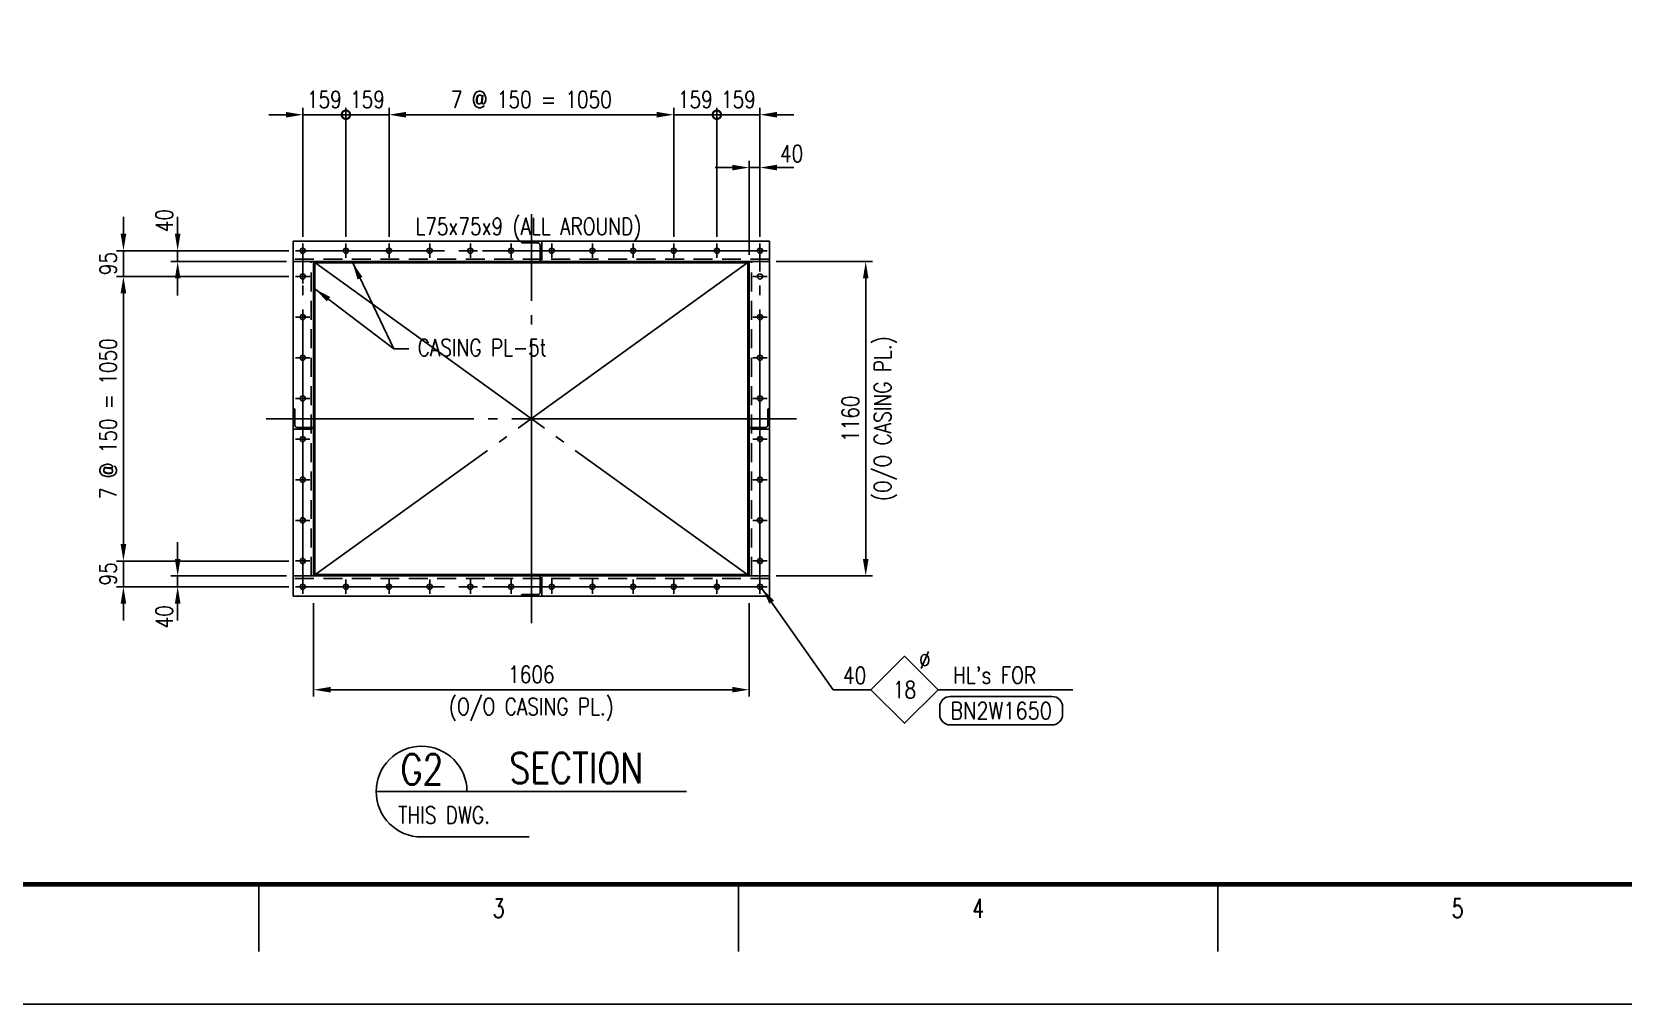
# Model space of a CAD drawing. Header units: millimetres. Extents: x 0 to 134087, y -49114 to 20834.
# Drawn here: x 4163 to 10031, y -49114 to -45526 of the extents above; entities that cross this region are included whole.
import ezdxf
from ezdxf.enums import TextEntityAlignment as Align

# ---------------------------------------------------------------- set-up
doc = ezdxf.new("R2010")
doc.units = ezdxf.units.MM
doc.header["$LTSCALE"] = 35
doc.linetypes.add('JNK-CENTER', pattern=[34, 30, -1.5, 1, -1.5])
doc.linetypes.add('JNK-HIDDEN', pattern=[3, 2, -1])
for name, color, linetype in [('CEN-R', 1, 'JNK-CENTER'), ('CON-C', 4, 'Continuous'), ('CON-G', 3, 'Continuous'), ('CON-W', 7, 'Continuous'), ('CON-Y', 2, 'Continuous'), ('Dim-W', 7, 'Continuous'), ('HID-Y', 2, 'JNK-HIDDEN'), ('STL-OBJT', 7, 'Continuous')]:
    doc.layers.add(name, color=color, linetype=linetype)
doc.styles.add('ROMANS', font='ROMANS.shx', dxfattribs={"width": 0.8})
doc.styles.add('SIMPLEX', font='simplex.shx', dxfattribs={"width": 0.8})
doc.dimstyles.new('DIM25', dxfattribs={"dimscale": 25, "dimtxt": 2.5, "dimasz": 2.5, "dimexe": 1, "dimexo": 1, "dimgap": 1, "dimtad": 1, "dimdec": 1, "dimdsep": 46, "dimtxsty": 'SIMPLEX', "dimcen": 0, "dimclrt": 2, "dimazin": 2, "dimtfac": 1, "dimtdec": 1, "dimtix": 1, "dimtmove": 2, "dimatfit": 0, "dimfxl": 0.18, "dimtolj": 1, "dimtzin": 0, "dimarcsym": 0})

# ---------------------------------------------------------------- blocks, each defined once
blk = doc.blocks.new('TITLE')
at = {"color": 7}
for p, q in [((169.76, 17.68), (169.76, 7.78)), ((240.49, 17.68), (240.49, 7.78)), ((311.22, 17.68), (311.22, 7.78)), ((841, 0), (0, 0))]:
    blk.add_line(p, q, dxfattribs=at)
at = {"color": 7, "const_width": 0.707}
blk.add_lwpolyline([(28.29, 17.68), (823.67, 17.68)], dxfattribs=at)
at = {"color": 7, "style": 'ROMANS', "width": 0.7}
for s, p in [('3', (205.12, 14.15)), ('4', (275.85, 14.15)), ('5', (346.59, 14.15))]:
    blk.add_text(s, height=2.83, dxfattribs=at).set_placement(p, align=Align.MIDDLE)
blk = doc.blocks.new('A$C05B03637')
at = {"layer": 'HID-Y'}
for p, q in [((0, 75), (0, 0)), ((75, 75), (0, 75)), ((6, 4), (6, 60.5)), ((14.5, 69), (71, 69)), ((75, 73), (75, 75)), ((0, 0), (2, 0))]:
    blk.add_line(p, q, dxfattribs=at)
for centre, radius, start, end in [((14.5, 60.5), 8.5, 90, 180), ((71, 73), 4, 270, 0), ((2, 4), 4, 270, 0)]:
    blk.add_arc(centre, radius, start, end, dxfattribs=at)
blk = doc.blocks.new('*D2108')
at = {"layer": 'DEFPOINTS', "color": 0, "transparency": 16777216}
for p in [(6883, -46374), (6883, -47534), (7238, -47534)]:
    blk.add_point(p, dxfattribs=at)
at = {"layer": 'Dim-W', "color": 0, "lineweight": -2, "transparency": 16777216}
for p, q in [((6908, -46374), (7263, -46374)), ((7238, -46436.5), (7238, -47471.5)), ((6908, -47534), (7263, -47534))]:
    blk.add_line(p, q, dxfattribs=at)
at = {"layer": 'Dim-W', "color": 0, "transparency": 16777216}
for points in [[(7227.6, -46436.5), (7248.4, -46436.5), (7238, -46374)], [(7227.6, -47471.5), (7248.4, -47471.5), (7238, -47534)]]:
    blk.add_solid(points, dxfattribs=at)
at = {"layer": 'Dim-W', "color": 2, "transparency": 16777216, "char_height": 62.5, "attachment_point": 5, "rotation": 90, "style": 'SIMPLEX'}
for s, insert in [('\\A1;(O/O CASING PL.)', (7310.6, -46954)), ('\\A1;1160', (7181.7, -46954))]:
    blk.add_mtext(s, dxfattribs=dict(at, insert=insert))
blk = doc.blocks.new('SECTITLE')
at = {"layer": 'CON-G'}
for p, q in [((-1.7, 0), (44.1, 0)), ((5, -6.7), (20.86, -6.7))]:
    blk.add_line(p, q, dxfattribs=at)
blk.add_arc((5, 0), 6.7, 0, 270, dxfattribs=at)
at = {"layer": 'CON-C', "style": 'SIMPLEX', "width": 0.8}
for tag, p in [('A', (5.06, 1.04)), ('ELEVATION', (27.83, 1.22))]:
    blk.add_attdef(tag, text='', height=4.5, dxfattribs=at).set_placement(p, align=Align.CENTER)
at = {"layer": 'CON-Y', "style": 'SIMPLEX', "width": 0.8}
blk.add_attdef('H0000-0000', (1.54, -4.72), '', height=2.5, dxfattribs=at)
blk.add_attdef('SCALE', text='', height=2.5, dxfattribs=at).set_placement((44.9, -3.72), align=Align.RIGHT)
blk = doc.blocks.new('*D2109')
at = {"layer": 'DEFPOINTS', "color": 0, "transparency": 16777216}
for p in [(5202, -47609), (6808, -47609), (5202, -47954)]:
    blk.add_point(p, dxfattribs=at)
at = {"layer": 'Dim-W', "color": 0, "lineweight": -2, "transparency": 16777216}
for p, q in [((5202, -47634), (5202, -47979)), ((6808, -47634), (6808, -47979)), ((6745.5, -47954), (5264.5, -47954))]:
    blk.add_line(p, q, dxfattribs=at)
at = {"layer": 'Dim-W', "color": 0, "transparency": 16777216}
for points in [[(5264.5, -47943.5), (5264.5, -47964.4), (5202, -47954)], [(6745.5, -47943.5), (6745.5, -47964.4), (6808, -47954)]]:
    blk.add_solid(points, dxfattribs=at)
at = {"layer": 'Dim-W', "color": 2, "transparency": 16777216, "char_height": 62.5, "attachment_point": 5, "style": 'SIMPLEX'}
for s, insert in [('\\A1;1606', (6005, -47897.7)), ('\\A1;(O/O CASING PL.)', (6005, -48026.6))]:
    blk.add_mtext(s, dxfattribs=dict(at, insert=insert))
blk = doc.blocks.new('*D2000')
at = {"layer": 'DEFPOINTS', "color": 0, "transparency": 16777216}
for p in [(6848, -46027.2), (6848, -46307.5), (6808, -46374)]:
    blk.add_point(p, dxfattribs=at)
at = {"layer": 'Dim-W', "color": 0, "lineweight": -2, "transparency": 16777216}
for p, q in [((6808, -46349), (6808, -46002.2)), ((6848, -46282.5), (6848, -46002.2)), ((6745.5, -46027.2), (6683, -46027.2)), ((6808, -46027.2), (6848, -46027.2)), ((6910.5, -46027.2), (6973, -46027.2))]:
    blk.add_line(p, q, dxfattribs=at)
at = {"layer": 'Dim-W', "color": 0, "transparency": 16777216}
blk.add_solid([(6745.5, -46016.8), (6745.5, -46037.6), (6808, -46027.2)], dxfattribs=at)
at = {"layer": 'Dim-W', "color": 2, "transparency": 16777216, "insert": (6964.9, -45975.6), "char_height": 62.5, "attachment_point": 5, "style": 'SIMPLEX', "bg_fill": 3, "box_fill_scale": 1.1, "bg_fill_color": 256, "bg_fill_true_color": 13158600, "bg_fill_transparency": 0}
blk.add_mtext('\\A1;40', dxfattribs=at)
at = {"layer": 'Dim-W', "color": 0, "transparency": 16777216}
blk.add_solid([(6910.5, -46016.8), (6910.5, -46037.6), (6848, -46027.2)], dxfattribs=at)
blk = doc.blocks.new('BOLTHOLE')
at = {"layer": 'CON-W'}
blk.add_line((25.7, 0), (9.9, 0), dxfattribs=at)
blk.add_lwpolyline([(0, 0), (4.95, 4.95), (9.9, 0), (4.95, -4.95)], close=True, dxfattribs=at)
at = {"layer": 'CON-Y', "style": 'SIMPLEX', "width": 0.8}
for s, p in [('%%C', (8.81, 3.12)), ("HL's FOR", (24.37, 0.9))]:
    blk.add_text(s, height=2.5, dxfattribs=at).set_placement(p, align=Align.RIGHT)
blk.add_attdef('4', text='', height=2.5, dxfattribs=at).set_placement((-0.69, 0.87), align=Align.RIGHT)
blk.add_attdef('22', text='', height=2.5, dxfattribs=at).set_placement((4.95, 0), align=Align.MIDDLE_CENTER)
blk = doc.blocks.new('boltmark')
at = {"layer": 'CON-Y'}
blk.add_lwpolyline([(0, -4.2), (15, -4.2, 0.414214), (16.56, -2.64), (16.56, -1.56, 0.414214), (15, 0), (0, 0, 0.414214), (-1.56, -1.56), (-1.56, -2.64, 0.414214)], format="xyb", close=True, dxfattribs=at)
at = {"layer": 'CON-G', "style": 'SIMPLEX', "width": 0.802523}
blk.add_attdef('BN2W1650', text='', height=2.5, dxfattribs=at).set_placement((0, -3.35), (15, -3.35), align=Align.FIT)
blk = doc.blocks.new('_DotSmall')
at = {"color": 0, "linetype": 'ByBlock', "const_width": 0.5}
blk.add_lwpolyline([(-0.0625, 0, 1), (0.0625, 0, 1)], format="xyb", close=True, dxfattribs=at)
blk = doc.blocks.new('*D2001')
at = {"layer": 'DEFPOINTS', "color": 0, "transparency": 16777216}
for p in [(6689, -45832.2), (6689, -46307.5), (6848, -46307.5)]:
    blk.add_point(p, dxfattribs=at)
at = {"layer": 'Dim-W', "color": 0, "lineweight": -2, "transparency": 16777216}
for p, q in [((6689, -45832.2), (6626.5, -45832.2)), ((6689, -46282.5), (6689, -45807.2)), ((6848, -45832.2), (6689, -45832.2)), ((6848, -46282.5), (6848, -45807.2)), ((6910.5, -45832.2), (6973, -45832.2))]:
    blk.add_line(p, q, dxfattribs=at)
at = {"layer": 'Dim-W', "color": 0, "transparency": 16777216}
blk.add_solid([(6910.5, -45821.8), (6910.5, -45842.6), (6848, -45832.2)], dxfattribs=at)
at = {"layer": 'Dim-W', "color": 0, "lineweight": -2, "transparency": 16777216, "xscale": 62.5, "yscale": 62.5, "zscale": 62.5}
blk.add_blockref('_DotSmall', (6689, -45832.2), dxfattribs=at)
at = {"layer": 'Dim-W', "color": 2, "transparency": 16777216, "insert": (6768.5, -45776), "char_height": 62.5, "attachment_point": 5, "style": 'SIMPLEX'}
blk.add_mtext('\\A1;159', dxfattribs=at)
blk = doc.blocks.new('*D2002')
at = {"layer": 'DEFPOINTS', "color": 0, "transparency": 16777216}
for p in [(6689, -45832.2), (6530, -46307.5), (6689, -46307.5)]:
    blk.add_point(p, dxfattribs=at)
at = {"layer": 'Dim-W', "color": 0, "lineweight": -2, "transparency": 16777216}
for p, q in [((6467.5, -45832.2), (6405, -45832.2)), ((6530, -46282.5), (6530, -45807.2)), ((6530, -45832.2), (6689, -45832.2)), ((6689, -46282.5), (6689, -45807.2)), ((6689, -45832.2), (6751.5, -45832.2))]:
    blk.add_line(p, q, dxfattribs=at)
at = {"layer": 'Dim-W', "color": 0, "transparency": 16777216}
blk.add_solid([(6467.5, -45821.8), (6467.5, -45842.6), (6530, -45832.2)], dxfattribs=at)
at = {"layer": 'Dim-W', "color": 0, "lineweight": -2, "transparency": 16777216, "xscale": 62.5, "yscale": 62.5, "zscale": 62.5, "rotation": 180}
blk.add_blockref('_DotSmall', (6689, -45832.2), dxfattribs=at)
at = {"layer": 'Dim-W', "color": 2, "transparency": 16777216, "insert": (6609.5, -45776), "char_height": 62.5, "attachment_point": 5, "style": 'SIMPLEX'}
blk.add_mtext('\\A1;159', dxfattribs=at)
blk = doc.blocks.new('*D2003')
at = {"layer": 'DEFPOINTS', "color": 0, "transparency": 16777216}
for p in [(5321, -45832.2), (5162, -46307.5), (5321, -46307.5)]:
    blk.add_point(p, dxfattribs=at)
at = {"layer": 'Dim-W', "color": 0, "lineweight": -2, "transparency": 16777216}
for p, q in [((5099.5, -45832.2), (5037, -45832.2)), ((5162, -46282.5), (5162, -45807.2)), ((5162, -45832.2), (5321, -45832.2)), ((5321, -46282.5), (5321, -45807.2)), ((5321, -45832.2), (5383.5, -45832.2))]:
    blk.add_line(p, q, dxfattribs=at)
at = {"layer": 'Dim-W', "color": 0, "transparency": 16777216}
blk.add_solid([(5099.5, -45821.8), (5099.5, -45842.6), (5162, -45832.2)], dxfattribs=at)
at = {"layer": 'Dim-W', "color": 0, "lineweight": -2, "transparency": 16777216, "xscale": 62.5, "yscale": 62.5, "zscale": 62.5, "rotation": 180}
blk.add_blockref('_DotSmall', (5321, -45832.2), dxfattribs=at)
at = {"layer": 'Dim-W', "color": 2, "transparency": 16777216, "insert": (5241.5, -45776), "char_height": 62.5, "attachment_point": 5, "style": 'SIMPLEX'}
blk.add_mtext('\\A1;159', dxfattribs=at)
blk = doc.blocks.new('*D2004')
at = {"layer": 'DEFPOINTS', "color": 0, "transparency": 16777216}
for p in [(5321, -45832.2), (5321, -46307.5), (5480, -46307.5)]:
    blk.add_point(p, dxfattribs=at)
at = {"layer": 'Dim-W', "color": 0, "lineweight": -2, "transparency": 16777216}
for p, q in [((5321, -45832.2), (5258.5, -45832.2)), ((5321, -46282.5), (5321, -45807.2)), ((5480, -45832.2), (5321, -45832.2)), ((5480, -46282.5), (5480, -45807.2)), ((5542.5, -45832.2), (5605, -45832.2))]:
    blk.add_line(p, q, dxfattribs=at)
at = {"layer": 'Dim-W', "color": 0, "transparency": 16777216}
blk.add_solid([(5542.5, -45821.8), (5542.5, -45842.6), (5480, -45832.2)], dxfattribs=at)
at = {"layer": 'Dim-W', "color": 0, "lineweight": -2, "transparency": 16777216, "xscale": 62.5, "yscale": 62.5, "zscale": 62.5}
blk.add_blockref('_DotSmall', (5321, -45832.2), dxfattribs=at)
at = {"layer": 'Dim-W', "color": 2, "transparency": 16777216, "insert": (5400.5, -45776), "char_height": 62.5, "attachment_point": 5, "style": 'SIMPLEX'}
blk.add_mtext('\\A1;159', dxfattribs=at)
blk = doc.blocks.new('*D2005')
at = {"layer": 'DEFPOINTS', "color": 0, "transparency": 16777216}
for p in [(6530, -45832.2), (5480, -46307.5), (6530, -46307.5)]:
    blk.add_point(p, dxfattribs=at)
at = {"layer": 'Dim-W', "color": 0, "lineweight": -2, "transparency": 16777216}
for p, q in [((5480, -46282.5), (5480, -45807.2)), ((5542.5, -45832.2), (6467.5, -45832.2)), ((6530, -46282.5), (6530, -45807.2))]:
    blk.add_line(p, q, dxfattribs=at)
at = {"layer": 'Dim-W', "color": 0, "transparency": 16777216}
for points in [[(5542.5, -45821.8), (5542.5, -45842.6), (5480, -45832.2)], [(6467.5, -45821.8), (6467.5, -45842.6), (6530, -45832.2)]]:
    blk.add_solid(points, dxfattribs=at)
at = {"layer": 'Dim-W', "color": 2, "transparency": 16777216, "insert": (6005, -45776), "char_height": 62.5, "attachment_point": 5, "style": 'SIMPLEX', "bg_fill": 3, "box_fill_scale": 1.1, "bg_fill_color": 256, "bg_fill_true_color": 13158600, "bg_fill_transparency": 0}
blk.add_mtext('\\A1;7 @ 150 = 1050', dxfattribs=at)
blk = doc.blocks.new('*D2006')
at = {"layer": 'DEFPOINTS', "color": 0, "transparency": 16777216}
for p in [(4700.5, -46334), (5135.5, -46334), (5126.9, -46374)]:
    blk.add_point(p, dxfattribs=at)
at = {"layer": 'Dim-W', "color": 0, "lineweight": -2, "transparency": 16777216}
for p, q in [((4700.5, -46271.5), (4700.5, -46209)), ((5110.5, -46334), (4675.5, -46334)), ((4700.5, -46374), (4700.5, -46334)), ((5101.9, -46374), (4675.5, -46374)), ((4700.5, -46436.5), (4700.5, -46499))]:
    blk.add_line(p, q, dxfattribs=at)
at = {"layer": 'Dim-W', "color": 0, "transparency": 16777216}
for points in [[(4690.1, -46271.5), (4710.9, -46271.5), (4700.5, -46334)], [(4690.1, -46436.5), (4710.9, -46436.5), (4700.5, -46374)]]:
    blk.add_solid(points, dxfattribs=at)
at = {"layer": 'Dim-W', "color": 2, "transparency": 16777216, "insert": (4651.3, -46223), "char_height": 62.5, "attachment_point": 5, "rotation": 90, "style": 'SIMPLEX'}
blk.add_mtext('\\A1;40', dxfattribs=at)
blk = doc.blocks.new('*D2007')
at = {"layer": 'DEFPOINTS', "color": 0, "transparency": 16777216}
for p in [(5135.5, -46334), (4500.5, -46429), (5135.5, -46429)]:
    blk.add_point(p, dxfattribs=at)
at = {"layer": 'Dim-W', "color": 0, "lineweight": -2, "transparency": 16777216}
for p, q in [((4500.5, -46271.5), (4500.5, -46209)), ((5110.5, -46334), (4475.5, -46334)), ((4500.5, -46334), (4500.5, -46429)), ((5110.5, -46429), (4475.5, -46429)), ((4500.5, -46491.5), (4500.5, -46554))]:
    blk.add_line(p, q, dxfattribs=at)
at = {"layer": 'Dim-W', "color": 0, "transparency": 16777216}
for points in [[(4490.1, -46271.5), (4510.9, -46271.5), (4500.5, -46334)], [(4490.1, -46491.5), (4510.9, -46491.5), (4500.5, -46429)]]:
    blk.add_solid(points, dxfattribs=at)
at = {"layer": 'Dim-W', "color": 2, "transparency": 16777216, "insert": (4444.2, -46381.5), "char_height": 62.5, "attachment_point": 5, "rotation": 90, "style": 'SIMPLEX'}
blk.add_mtext('\\A1;95', dxfattribs=at)
blk = doc.blocks.new('*D2008')
at = {"layer": 'DEFPOINTS', "color": 0, "transparency": 16777216}
for p in [(5126.9, -47534), (4700.5, -47574), (5135.5, -47574)]:
    blk.add_point(p, dxfattribs=at)
at = {"layer": 'Dim-W', "color": 0, "lineweight": -2, "transparency": 16777216}
for p, q in [((4700.5, -47471.5), (4700.5, -47409)), ((5101.9, -47534), (4675.5, -47534)), ((4700.5, -47534), (4700.5, -47574)), ((5110.5, -47574), (4675.5, -47574)), ((4700.5, -47636.5), (4700.5, -47699))]:
    blk.add_line(p, q, dxfattribs=at)
at = {"layer": 'Dim-W', "color": 0, "transparency": 16777216}
for points in [[(4690.1, -47471.5), (4710.9, -47471.5), (4700.5, -47534)], [(4690.1, -47636.5), (4710.9, -47636.5), (4700.5, -47574)]]:
    blk.add_solid(points, dxfattribs=at)
at = {"layer": 'Dim-W', "color": 2, "transparency": 16777216, "insert": (4651.3, -47684.9), "char_height": 62.5, "attachment_point": 5, "rotation": 90, "style": 'SIMPLEX'}
blk.add_mtext('\\A1;40', dxfattribs=at)
blk = doc.blocks.new('*D2009')
at = {"layer": 'DEFPOINTS', "color": 0, "transparency": 16777216}
for p in [(4500.5, -47479), (5135.5, -47479), (5135.5, -47574)]:
    blk.add_point(p, dxfattribs=at)
at = {"layer": 'Dim-W', "color": 0, "lineweight": -2, "transparency": 16777216}
for p, q in [((4500.5, -47416.5), (4500.5, -47354)), ((5110.5, -47479), (4475.5, -47479)), ((4500.5, -47574), (4500.5, -47479)), ((5110.5, -47574), (4475.5, -47574)), ((4500.5, -47636.5), (4500.5, -47699))]:
    blk.add_line(p, q, dxfattribs=at)
at = {"layer": 'Dim-W', "color": 0, "transparency": 16777216}
for points in [[(4490.1, -47416.5), (4510.9, -47416.5), (4500.5, -47479)], [(4490.1, -47636.5), (4510.9, -47636.5), (4500.5, -47574)]]:
    blk.add_solid(points, dxfattribs=at)
at = {"layer": 'Dim-W', "color": 2, "transparency": 16777216, "insert": (4444.2, -47526.5), "char_height": 62.5, "attachment_point": 5, "rotation": 90, "style": 'SIMPLEX'}
blk.add_mtext('\\A1;95', dxfattribs=at)
blk = doc.blocks.new('*D2010')
at = {"layer": 'DEFPOINTS', "color": 0, "transparency": 16777216}
for p in [(5135.5, -46429), (4500.5, -47479), (5135.5, -47479)]:
    blk.add_point(p, dxfattribs=at)
at = {"layer": 'Dim-W', "color": 0, "lineweight": -2, "transparency": 16777216}
for p, q in [((5110.5, -46429), (4475.5, -46429)), ((4500.5, -46491.5), (4500.5, -47416.5)), ((5110.5, -47479), (4475.5, -47479))]:
    blk.add_line(p, q, dxfattribs=at)
at = {"layer": 'Dim-W', "color": 0, "transparency": 16777216}
for points in [[(4490.1, -46491.5), (4510.9, -46491.5), (4500.5, -46429)], [(4490.1, -47416.5), (4510.9, -47416.5), (4500.5, -47479)]]:
    blk.add_solid(points, dxfattribs=at)
at = {"layer": 'Dim-W', "color": 2, "transparency": 16777216, "insert": (4444.2, -46954), "char_height": 62.5, "attachment_point": 5, "rotation": 90, "style": 'SIMPLEX', "bg_fill": 3, "box_fill_scale": 1.1, "bg_fill_color": 256, "bg_fill_true_color": 13158600, "bg_fill_transparency": 0}
blk.add_mtext('\\A1;7 @ 150 = 1050', dxfattribs=at)

msp = doc.modelspace()

# ---------------------------------------------------------------- linework, layer by layer
at = {"layer": 'CEN-R'}
for p, q in [((6004.9953, -47708.9642), (6004.9953, -46198.9642)), ((5135.4953, -46333.9642), (5188.4953, -46333.9642)), ((6874.4953, -46333.9642), (5135.4953, -46333.9642)), ((5161.9953, -46360.4642), (5161.9953, -46307.4642)), ((5161.9953, -47600.4642), (5161.9953, -46307.4642)), ((5333.4953, -46333.9642), (5280.4953, -46333.9642)), ((5294.4953, -46333.9642), (5347.4953, -46333.9642)), ((5320.9953, -46307.4642), (5320.9953, -46360.4642)), ((5453.4953, -46333.9642), (5506.4953, -46333.9642)), ((5479.9953, -46307.4642), (5479.9953, -46360.4642)), ((5603.4953, -46333.9642), (5656.4953, -46333.9642)), ((5629.9953, -46307.4642), (5629.9953, -46360.4642)), ((5753.4953, -46333.9642), (5806.4953, -46333.9642)), ((5779.9953, -46307.4642), (5779.9953, -46360.4642)), ((5956.4953, -46333.9642), (5903.4953, -46333.9642)), ((5903.4953, -46333.9642), (5956.4953, -46333.9642)), ((5929.9953, -46307.4642), (5929.9953, -46360.4642)), ((6106.4953, -46333.9642), (6053.4953, -46333.9642)), ((6079.9953, -46307.4642), (6079.9953, -46360.4642)), ((6256.4953, -46333.9642), (6203.4953, -46333.9642)), ((6229.9953, -46307.4642), (6229.9953, -46360.4642)), ((6406.4953, -46333.9642), (6353.4953, -46333.9642)), ((6379.9953, -46307.4642), (6379.9953, -46360.4642)), ((6556.4953, -46333.9642), (6503.4953, -46333.9642)), ((6529.9953, -46307.4642), (6529.9953, -46360.4642)), ((6715.4953, -46333.9642), (6662.4953, -46333.9642)), ((6688.9953, -46307.4642), (6688.9953, -46360.4642)), ((6874.4953, -46333.9642), (6821.4953, -46333.9642)), ((6847.9953, -46360.4642), (6847.9953, -46307.4642)), ((6847.9953, -47600.4642), (6847.9953, -46307.4642)), ((5161.9953, -46445.4642), (5161.9953, -46392.4642)), ((5161.9953, -46402.4642), (5161.9953, -46455.4642)), ((5201.9953, -46373.9642), (6807.9953, -47533.9642)), ((6807.9953, -46373.9642), (5201.9953, -47533.9642)), ((5188.4953, -46428.9642), (5135.4953, -46428.9642)), ((6821.4953, -46428.9642), (6874.4953, -46428.9642)), ((5188.4953, -46578.9642), (5135.4953, -46578.9642)), ((5161.9953, -46552.4642), (5161.9953, -46605.4642)), ((6821.4953, -46578.9642), (6874.4953, -46578.9642)), ((6847.9953, -46552.4642), (6847.9953, -46605.4642)), ((5161.9953, -46702.4642), (5161.9953, -46755.4642)), ((6847.9953, -46702.4642), (6847.9953, -46755.4642)), ((5188.4953, -46728.9642), (5135.4953, -46728.9642)), ((6821.4953, -46728.9642), (6874.4953, -46728.9642)), ((5188.4953, -46878.9642), (5135.4953, -46878.9642)), ((5161.9953, -46852.4642), (5161.9953, -46905.4642)), ((6821.4953, -46878.9642), (6874.4953, -46878.9642)), ((6847.9953, -46852.4642), (6847.9953, -46905.4642)), ((6982.9953, -46953.9642), (5026.9953, -46953.9642)), ((5161.9953, -47055.4642), (5161.9953, -47002.4642)), ((6847.9953, -47055.4642), (6847.9953, -47002.4642)), ((5188.4953, -47028.9642), (5135.4953, -47028.9642)), ((6821.4953, -47028.9642), (6874.4953, -47028.9642)), ((5188.4953, -47178.9642), (5135.4953, -47178.9642)), ((5161.9953, -47205.4642), (5161.9953, -47152.4642)), ((6821.4953, -47178.9642), (6874.4953, -47178.9642)), ((6847.9953, -47205.4642), (6847.9953, -47152.4642)), ((5188.4953, -47328.9642), (5135.4953, -47328.9642)), ((5161.9953, -47355.4642), (5161.9953, -47302.4642)), ((6821.4953, -47328.9642), (6874.4953, -47328.9642)), ((6847.9953, -47355.4642), (6847.9953, -47302.4642)), ((5161.9953, -47505.4642), (5161.9953, -47452.4642)), ((5188.4953, -47478.9642), (5135.4953, -47478.9642)), ((6821.4953, -47478.9642), (6874.4953, -47478.9642)), ((5135.4953, -47573.9642), (5188.4953, -47573.9642)), ((6874.4953, -47573.9642), (5135.4953, -47573.9642)), ((5161.9953, -47547.4642), (5161.9953, -47600.4642)), ((5294.4953, -47573.9642), (5347.4953, -47573.9642)), ((5320.9953, -47600.4642), (5320.9953, -47547.4642)), ((5453.4953, -47573.9642), (5506.4953, -47573.9642)), ((5479.9953, -47600.4642), (5479.9953, -47547.4642)), ((5603.4953, -47573.9642), (5656.4953, -47573.9642)), ((5629.9953, -47600.4642), (5629.9953, -47547.4642)), ((5753.4953, -47573.9642), (5806.4953, -47573.9642)), ((5779.9953, -47600.4642), (5779.9953, -47547.4642)), ((5956.4953, -47573.9642), (5903.4953, -47573.9642)), ((5903.4953, -47573.9642), (5956.4953, -47573.9642)), ((5929.9953, -47600.4642), (5929.9953, -47547.4642)), ((6106.4953, -47573.9642), (6053.4953, -47573.9642)), ((6079.9953, -47600.4642), (6079.9953, -47547.4642)), ((6256.4953, -47573.9642), (6203.4953, -47573.9642)), ((6229.9953, -47600.4642), (6229.9953, -47547.4642)), ((6406.4953, -47573.9642), (6353.4953, -47573.9642)), ((6379.9953, -47600.4642), (6379.9953, -47547.4642)), ((6556.4953, -47573.9642), (6503.4953, -47573.9642)), ((6529.9953, -47600.4642), (6529.9953, -47547.4642)), ((6715.4953, -47573.9642), (6662.4953, -47573.9642)), ((6688.9953, -47600.4642), (6688.9953, -47547.4642)), ((6874.4953, -47573.9642), (6821.4953, -47573.9642)), ((6847.9953, -47547.4642), (6847.9953, -47600.4642))]:
    msp.add_line(p, q, dxfattribs=at)
at = {"layer": 'CON-G'}
for p, q in [((6882.9953, -46298.9642), (5126.9953, -46298.9642)), ((5126.9953, -47608.9642), (5126.9953, -46298.9642)), ((6882.9953, -47608.9642), (6882.9953, -46298.9642)), ((6882.9953, -46373.9642), (5126.9953, -46373.9642)), ((5201.9953, -47533.9642), (5201.9953, -46373.9642)), ((5206.9953, -47533.9642), (5206.9953, -46373.9642)), ((6802.9953, -46378.9642), (5206.9953, -46378.9642)), ((6802.9953, -47533.9642), (6802.9953, -46373.9642)), ((6807.9953, -47533.9642), (6807.9953, -46373.9642)), ((6882.9953, -47533.9642), (5126.9953, -47533.9642)), ((6802.9953, -47528.9642), (5206.9953, -47528.9642)), ((6882.9953, -47608.9642), (5126.9953, -47608.9642))]:
    msp.add_line(p, q, dxfattribs=at)
for centre in [(5161.9953, -46333.9642), (5320.9953, -46333.9642), (5479.9953, -46333.9642), (5629.9953, -46333.9642), (5779.9953, -46333.9642), (5929.9953, -46333.9642), (6079.9953, -46333.9642), (6229.9953, -46333.9642), (6379.9953, -46333.9642), (6529.9953, -46333.9642), (6688.9953, -46333.9642), (6847.9953, -46333.9642), (5161.9953, -46428.9642), (6847.9953, -46428.9642), (5161.9953, -46578.9642), (6847.9953, -46578.9642), (5161.9953, -46728.9642), (6847.9953, -46728.9642), (5161.9953, -46878.9642), (6847.9953, -46878.9642), (5161.9953, -47028.9642), (6847.9953, -47028.9642), (5161.9953, -47178.9642), (6847.9953, -47178.9642), (5161.9953, -47328.9642), (6847.9953, -47328.9642), (5161.9953, -47478.9642), (6847.9953, -47478.9642), (5161.9953, -47573.9642), (5320.9953, -47573.9642), (5479.9953, -47573.9642), (5629.9953, -47573.9642), (5779.9953, -47573.9642), (5929.9953, -47573.9642), (6079.9953, -47573.9642), (6229.9953, -47573.9642), (6379.9953, -47573.9642), (6529.9953, -47573.9642), (6688.9953, -47573.9642), (6847.9953, -47573.9642)]:
    msp.add_circle(centre, 9.5, dxfattribs=at)
at = {"layer": 'CON-W'}
for p, q in [((7257.1746, -47953.9642), (7117.5212, -47953.9642)), ((7899.5957, -47953.9642), (8002.2261, -47953.9642))]:
    msp.add_line(p, q, dxfattribs=at)
at = {"layer": 'HID-Y'}
for p, q in [((6882.9953, -46364.9642), (5126.9953, -46364.9642)), ((5192.9953, -47533.9642), (5192.9953, -46373.9642)), ((6816.9953, -47533.9642), (6816.9953, -46373.9642)), ((6882.9953, -47542.9642), (5126.9953, -47542.9642))]:
    msp.add_line(p, q, dxfattribs=at)

# ---------------------------------------------------------------- block references
at = {"linetype": 'ByBlock', "xscale": 24.99999999749996, "yscale": 24.99999999749996, "zscale": 24.99999999749996}
msp.add_blockref('TITLE', (756.2886, -49114.431), dxfattribs=at)
at = {"xscale": 25, "yscale": 25, "zscale": 25}
for name, p, values in [('BOLTHOLE', (7257.1746, -47953.9642), {'4': '40', '22': '18'}), ('boltmark', (7549.9145, -47978.9642), {'BN2W1650': 'BN2W1650'})]:
    msp.add_blockref(name, p, dxfattribs=at).add_auto_attribs(values)
at = {"layer": 'CON-W', "xscale": 25, "yscale": 25, "zscale": 25}
msp.add_blockref('SECTITLE', (5474.9953, -48329.9011), dxfattribs=at).add_auto_attribs({'H0000-0000': 'THIS DWG.', 'A': 'G2', 'ELEVATION': 'SECTION'})
at = {"layer": 'Dim-W', "xscale": -1}
msp.add_blockref('A$C05B03637', (6042.9953, -46373.9642), dxfattribs=at)
at = {"layer": 'Dim-W'}
for p, rotation in [((5201.9953, -46991.9642), 90.00000000000001), ((6042.9953, -47533.9642), 180)]:
    msp.add_blockref('A$C05B03637', p, dxfattribs=dict(at, rotation=rotation))
at = {"layer": 'Dim-W', "xscale": -1, "rotation": 270}
msp.add_blockref('A$C05B03637', (6807.9953, -46991.9642), dxfattribs=at)

# ---------------------------------------------------------------- texts
at = {"layer": 'CON-Y', "style": 'SIMPLEX', "width": 0.8}
msp.add_text('L75x75x9 (ALL AROUND)', height=62.5, dxfattribs=at).set_placement((5994.0769, -46275.4282), align=Align.CENTER)
msp.add_text('CASING PL-5t', height=62.5, dxfattribs=at).set_placement((5585.7438, -46722.9853))

# ---------------------------------------------------------------- dimensions: what is measured, and where the dimension line sits
at = {"layer": 'Dim-W'}
dim = msp.add_linear_dim(base=(5320.9953, -45832.2021), p1=(5161.9953, -46307.4642), p2=(5320.9953, -46307.4642), dimstyle='DIM25', override={"dimblk2": 'DotSmall', "dimsah": 1}, dxfattribs=at)
dim.commit()
dim.dimension.update_dxf_attribs({"geometry": '*D2003', "text_midpoint": (5241.4953, -45775.9521)})
dim = msp.add_linear_dim(base=(5320.9953, -45832.2021), p1=(5479.9953, -46307.4642), p2=(5320.9953, -46307.4642), angle=180, dimstyle='DIM25', override={"dimblk2": 'DotSmall', "dimsah": 1}, dxfattribs=at)
dim.commit()
dim.dimension.update_dxf_attribs({"geometry": '*D2004', "text_midpoint": (5400.4953, -45775.9521)})
for base, p1, p2, angle, picture, middle in [((4700.4953, -46333.9642), (5126.9059, -46373.9642), (5135.4953, -46333.9642), 90, '*D2006', (4651.2846, -46222.9925)), ((4700.4953, -47573.9642), (5126.9059, -47533.9642), (5135.4953, -47573.9642), 270, '*D2008', (4651.2846, -47684.936))]:
    dim = msp.add_linear_dim(base=base, p1=p1, p2=p2, angle=angle, dimstyle='DIM25', override={"dimtix": 0}, dxfattribs=at)
    dim.commit()
    dim.dimension.update_dxf_attribs({"geometry": picture, "text_midpoint": middle, "dimtype": 160})
for base, p1, p2, angle, picture, middle in [((4500.4953, -46428.9642), (5135.4953, -46333.9642), (5135.4953, -46428.9642), 90, '*D2007', (4444.2453, -46381.4642)), ((4500.4953, -47478.9642), (5135.4953, -47573.9642), (5135.4953, -47478.9642), 270, '*D2009', (4444.2453, -47526.4642))]:
    dim = msp.add_linear_dim(base=base, p1=p1, p2=p2, angle=angle, dimstyle='DIM25', dxfattribs=at)
    dim.commit()
    dim.dimension.update_dxf_attribs({"geometry": picture, "text_midpoint": middle})
for base, p1, p2, angle, picture, middle in [((7237.9953, -47533.9642), (6882.9953, -46373.9642), (6882.9953, -47533.9642), 270, '*D2108', (7237.9953, -46953.9642)), ((5201.9953, -47953.9642), (6807.9953, -47608.9642), (5201.9953, -47608.9642), 180, '*D2109', (6004.9953, -47953.9642))]:
    dim = msp.add_linear_dim(base=base, p1=p1, p2=p2, angle=angle, text='<>\\X(O/O CASING PL.)', dimstyle='DIM25', dxfattribs=at)
    dim.commit()
    dim.dimension.update_dxf_attribs({"geometry": picture, "text_midpoint": middle})

# ---------------------------------------------------------------- leaders
msp.add_leader([(6855.4346, -47579.8724), (7117.5212, -47953.9642)], dimstyle='DIM25', override={"dimgap": 1, "dimtad": 0, "dimdec": 0, "dimtdec": 0, "dimtix": 0, "dimtfill": 1}, dxfattribs=at)
at = {"layer": 'STL-OBJT'}
for points in [[(5345.9213, -46378.9642), (5497.5712, -46696.3163), (5553.23, -46696.3163)], [(5206.9953, -46475.0442), (5497.5712, -46696.3163)]]:
    msp.add_leader(points, dimstyle='DIM25', dxfattribs=at)

# ---------------------------------------------------------------- next in the draw order: dimensions: what is measured, and where the dimension line sits
at = {"layer": 'Dim-W'}
dim = msp.add_linear_dim(base=(6847.9953, -46027.2021), p1=(6807.9953, -46373.9642), p2=(6847.9953, -46307.4642), angle=180, dimstyle='DIM25', override={"dimdec": 0, "dimtdec": 0, "dimtix": 0, "dimatfit": 2, "dimtfill": 1}, dxfattribs=at)
dim.commit()
dim.dimension.update_dxf_attribs({"geometry": '*D2000', "text_midpoint": (6964.8946, -45975.6096), "dimtype": 160})
dim = msp.add_linear_dim(base=(4500.4953, -47478.9642), p1=(5135.4953, -46428.9642), p2=(5135.4953, -47478.9642), angle=90, text='7 @ 150 = <>', dimstyle='DIM25', override={"dimdec": 0, "dimtdec": 0, "dimtix": 0, "dimtfill": 1}, dxfattribs=at)
dim.commit()
dim.dimension.update_dxf_attribs({"geometry": '*D2010', "text_midpoint": (4444.2453, -46953.9642)})

# ---------------------------------------------------------------- next in the draw order: dimensions: what is measured, and where the dimension line sits
dim = msp.add_linear_dim(base=(6688.9953, -45832.2021), p1=(6529.9953, -46307.4642), p2=(6688.9953, -46307.4642), dimstyle='DIM25', override={"dimblk2": 'DotSmall', "dimsah": 1}, dxfattribs=at)
dim.commit()
dim.dimension.update_dxf_attribs({"geometry": '*D2002', "text_midpoint": (6609.4953, -45775.9521)})
dim = msp.add_linear_dim(base=(6688.9953, -45832.2021), p1=(6847.9953, -46307.4642), p2=(6688.9953, -46307.4642), angle=180, dimstyle='DIM25', override={"dimblk2": 'DotSmall', "dimsah": 1}, dxfattribs=at)
dim.commit()
dim.dimension.update_dxf_attribs({"geometry": '*D2001', "text_midpoint": (6768.4953, -45775.9521)})

# ---------------------------------------------------------------- next in the draw order: dimensions: what is measured, and where the dimension line sits
dim = msp.add_linear_dim(base=(6529.9953, -45832.2021), p1=(5479.9953, -46307.4642), p2=(6529.9953, -46307.4642), text='7 @ 150 = <>', dimstyle='DIM25', override={"dimdec": 0, "dimtdec": 0, "dimtix": 0, "dimtfill": 1}, dxfattribs=at)
dim.commit()
dim.dimension.update_dxf_attribs({"geometry": '*D2005', "text_midpoint": (6004.9953, -45775.9521)})

doc.saveas('drawing.dxf')
